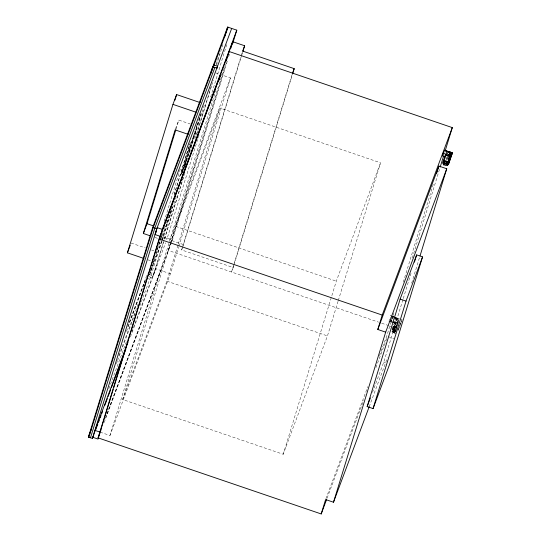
<?xml version="1.0" encoding="UTF-8"?>
<svg xmlns="http://www.w3.org/2000/svg" width="541" height="541" viewBox="0 0 541 541"><rect width="100%" height="100%" fill="white"/><g stroke="black" fill="none" stroke-linecap="round" stroke-linejoin="round"><path stroke-width="0.41" stroke-dasharray="2.71 2.03" d="M397.486 325.06L397.973 319.447L396.134 320.475L394.585 322.267L394.768 323.153L396.742 323.464L396.168 331.024M402.058 320.083L401.875 319.19L398.196 329.996M397.446 325.567L397.608 324.018M398.649 321.523L398.96 319.095L391.549 315.768L393.672 317.04M396.823 327.947L397.682 323.248L397.351 318.473L395.911 317.777M398.23 322.916L398.96 319.095L395.897 317.804M390.785 315.721L390.866 315.335L390.683 315.734M392.949 327.657A3.118 2.171 20.5 0 1 394.261 327.264L395.038 327.298L397.006 319.92L394.193 318.061M396.56 327.819L395.823 327.488L397.973 319.447L394.389 317.445M395.329 331.836L393.807 331.308L395.904 323.518L393.037 321.841M394.545 331.64L396.742 323.464L390.406 319.481M394.261 327.264L396.134 320.475L393.415 319.17M393.807 331.308L393.158 330.862L395.228 323.41M176.075 128.927L178.787 120.095L190.31 124.024M164.18 221.465L180.762 167.406M149.458 275.038L152.636 264.759M153.394 262.209L155.152 256.475M156.106 253.465L160.095 240.346M160.346 239.541L161.827 234.699M174.168 194.564L189.539 144.379M184.887 172.782L153.238 275.89L149.695 274.679L160.089 240.806M160.332 240.001L162.063 234.354M174.188 194.841L190.27 142.418M180.708 175.298L188.863 148.707L194.726 133.039L195.118 133.174L189.255 148.843L181.1 175.433L180.708 175.298L186.564 159.629L186.963 159.764L181.397 174.648M168.413 217.61L169.982 212.843M182.31 172.64L197.6 122.793M161.671 240.887L150.54 277.175L141.37 301.702M161.921 240.076L171.321 209.435M183.44 169.915L199.771 116.687M160.494 240.326L169.502 216.231L172.221 207.386M185.042 165.58L201.076 113.319M161.833 240.671L172.707 206.087M185.076 165.762L201.651 111.73M216.251 64.149L219.463 53.667M176.19 196.586L162.347 240.846M189.546 153.035L204.64 103.838M216.515 65.13L223.44 42.55M163.389 242.361L152.508 277.844L148.964 276.64L148.078 279.014M164.383 239.136L183.433 177.035M195.308 138.327L211.883 84.295M196.505 134.905L213.316 80.102M199.027 134.885L166.77 239.697M210.652 96.981L226.733 44.565M100.119 432.144L109.958 435.498L215.96 89.907M170.144 243.964L168.17 250.409L378.497 322.132M170.395 243.159L224.731 66.022M338.071 301.296L327.447 335.92L283.2 454.271L122.645 399.522L170.32 244.113M170.564 243.308L175.751 226.402L220.004 108.051L380.553 162.8L338.314 300.492M171.267 242.125L226.665 61.863M104.203 422.467L172.478 239.859L227.396 60.822M228.633 56.791L229.621 53.566M122.645 399.522L166.899 281.171L178.009 244.938M178.26 244.133L220.004 108.051M109.958 435.498L170.422 273.787L178.577 247.19M178.828 246.385L230.493 77.945L220.654 74.59M292.039 74.739L231.528 272.015L233.198 267.538L181.648 249.956L182.635 246.737M182.885 245.932L242.409 51.882M182.5 247.677L241.678 55.419M241.928 54.614L242.666 52.2M233.198 267.538L233.692 265.929M233.942 265.117L292.478 74.293M283.2 454.271L336.306 281.151L380.553 162.8M393.882 312.772L386.714 336.15L379.336 355.883M403.282 282.145L433.693 183M412.283 258.05L439.948 167.872M395.667 333.824L391.948 331.714L392.164 331.058L395.87 331.491L392.617 329.591L395.769 331.768L392.164 331.058M392.509 329.875L392.746 329.171L396.235 329.658M392.867 328.698L395.694 327.974L392.867 328.698L393.111 327.968L395.444 327.589L393.577 326.453M393.111 327.968L395.343 327.866L393.476 326.73L393.686 326.108L397.635 327.454M372.465 392.367L383.684 362.369L403.018 299.342M403.261 298.531L411.444 271.866M411.647 283.22L419.802 256.617M389.27 319.778L389.5 319.068M398.906 328.056L401.767 320.657M175.406 129.13L178.787 120.095M129.204 322.477L147.483 273.59M160.86 237.817L163.179 231.602M164.342 228.491L165.215 226.165M166.378 223.054L167.25 220.721M127.906 326.602L146.192 277.689M126.472 331.329L144.163 284.018M144.454 283.227L145.34 280.867M156.836 250.111L157.722 247.744M159.04 244.214L160.204 241.103M118.871 355.579L138.104 304.157M150.716 270.338L161.543 241.455M116.43 363.66L117.316 361.287M117.613 360.502L135.358 313.029M149.695 274.679L162.057 241.631M108.836 388.722L127.169 339.674M139.889 305.658L141.073 302.493M131.869 331.795L155.47 268.681L170.422 273.787M130.415 336.928L165.593 242.841M230.493 77.945L170.03 239.663L160.19 236.309M106.902 414L160.582 270.426M105.475 418.092L170.99 242.875M181.648 249.956L182.216 248.441M447.867 157.695L446.934 160.204L445.676 157.647M325.919 498.755L367.826 386.666M327.116 498.133L363.789 400.049M375.914 367.623L387.444 336.773M394.585 322.267L392.232 328.556A3.118 2.171 20.5 0 1 392.495 328.056M393.476 326.73L393.686 326.108M392.746 329.171L396.127 329.936M391.948 331.714L395.775 333.54M395.694 331.302L393.145 329.821L396.107 330.003M395.133 333.121L392.665 331.43L396.276 331.91M396.235 328.461L395.586 327.143L396.884 327.582M369.205 406.717L387.498 357.777M398.135 330.571L401.78 320.827M398.676 322.896L397.682 323.248L394.058 321.334M447.792 156.944L447.238 157.066L447.556 158.527M397.351 318.473L399.386 318.69M392.556 331.714L396.174 332.188M393.145 329.821L395.998 330.281M395.038 327.298L395.823 327.488M392.55 322.436L394.768 323.153M215.541 72.846L219.193 74.097M188.863 148.707L189.255 148.843M168.995 216.055L169.502 216.231M175.751 226.402L336.306 281.151M163.308 236.735L172.478 239.859M171.835 240.617L183.636 244.64M154.875 237.411L157.945 238.459M393.577 326.385L396.742 327.467M395.485 327.42L396.776 327.86M381.696 323.22L388.891 325.675M389.689 325.946L391.292 326.494M131.078 243.037L145.245 247.873M151.541 250.016L153.901 250.821M388.289 336.685L393.794 338.565M147.876 259.808L151.811 261.154M166.899 281.171L327.447 335.92M383.684 362.369L385.158 362.876M391.109 321.895L393.307 322.652M388.918 321.138L391.285 321.99M389.04 320.833L392.09 322.03M392.854 322.328L395.904 323.518M391.021 317.168L393.266 318.196M394.017 318.541L397.006 319.92M392.989 316.451L395.173 317.466M390.697 317.865L392.739 318.845M393.03 316.384L395.194 317.432M391.407 316.106L393.598 317.222M394.328 317.594L397.973 319.447M390.176 320.123L392.367 321.232M393.097 321.604L396.742 323.464M392.665 331.43L395.241 332.837M393.253 329.537L395.796 331.024M390.169 320.171L392.32 321.422M391.38 316.201L393.49 317.594M395.586 327.143L397.094 329.226M395.586 328.252L396.425 329.415M445.595 157.451L446.934 160.204L446.399 157.127M393.158 330.862A3.118 2.171 20.5 0 1 392.171 329.131"/><path stroke-width="0.81" d="M447.962 152.19L446.46 151.683L445.899 154.685L445.081 155.869L445.263 156.762C439.725 157.762 444.729 150.804 444.432 150.405L450.403 152.488L451.911 152.535L452.594 153.184L452.262 154.259M449.456 152.704L448.219 162.415L448.631 164.18L447.319 165.35A3.118 2.171 20.5 0 1 443.14 163.93A3.118 2.171 20.5 0 1 444.046 160.995A3.118 2.171 20.5 0 1 448.219 162.415L450.403 152.488L444.506 150.114L449.456 152.704L450.403 152.488L448.557 163.003L451.241 152.434L444.432 150.405M448.847 162.32L448.367 164.68L451.735 154.875M143.94 258.47L127.412 252.83L172.958 104.366L176.623 94.567L200.231 102.621M174.885 100.22L176.623 94.567M151.034 236.099L143.351 233.482L175.128 129.887L188.187 134.337M143.351 233.482L147.01 223.69L175.832 129.732M93.769 434.957L92.464 438.447L88.406 437.06L152.731 227.376L212.775 66.78L216.826 68.159M88.92 437.236L153.238 227.551L213.289 66.956M90.496 437.777L154.814 228.092L214.858 67.49M92.464 438.447L156.782 228.762L231.683 28.43M128.034 342.047L95.006 430.399L92.883 437.324L97.995 439.069L99.882 432.915M326.527 499.715L321.205 513.95L98.083 437.865L159.088 238.987L232.84 41.731L244.647 45.762L242.916 51.395M95.006 430.399L100.119 432.144L113.225 389.432M113.718 387.823L150.554 267.741M151.047 266.131L162.314 229.384L236.796 30.174L227.626 27.05L213.506 64.819L211.044 72.839M210.564 73.995L212.775 66.78M213.276 67.415L228.14 27.226M224.657 36.727L227.626 27.05M216.819 68.626L217.556 66.205L213.506 64.819M218.679 81.042L220.41 75.402L160.785 234.733M226.212 61.187L229.181 51.523L452.296 127.608L445.135 150.959M230.865 48.176L232.84 41.731M232.589 43.889L236.796 30.174M292.728 73.481L294.209 68.653L242.659 51.077L244.647 45.762M321.205 513.95L325.621 499.546L333.493 502.231L369.205 406.717M333.493 502.231L385.665 332.154L377.794 329.469L382.21 315.065L452.296 127.608M436.661 173.33L438.886 166.073L446.751 168.758L420.053 255.812M440.198 167.061L443.654 155.794M367.156 406.575L400.124 299.105L416.651 254.899L422.555 256.907L389.588 364.384L373.053 408.59L367.156 406.575L370.402 397.892M443.417 164.707L443.945 163.037L447.88 164.383L447.684 164.964L444.242 163.477L443.809 164.836L443.417 164.707L443.809 164.836M443.972 162.902L444.574 161.002L448.509 162.347L447.901 164.248L447.508 164.112L448.029 162.489L446.65 162.016L446.298 163.112L445.899 162.983L446.257 161.881L444.878 161.414L444.364 163.037L443.972 162.902L444.364 163.037M414.42 262.169L416.651 254.899M447.901 164.248L448.509 162.347M373.053 408.59L406.027 301.114L422.555 256.907M443.552 161.015L445.047 156.369M443.444 161.259L445.371 155.294L448.205 156.045L448.834 154.374M443.87 152.19L442.497 155.923M452.371 152.792L448.699 163.605L451.241 152.434L447.38 151.561L451.911 152.535M127.412 252.83L130.232 245.296M155.368 233.78L156.552 230.622M88.406 437.06L91.071 429.946M95.243 431.001L96.129 428.628M96.305 428.161L97.786 424.205M98.496 422.305L99.382 419.938M100.153 417.875L101.039 415.502M101.634 413.919L102.634 411.241M104.886 405.216L107.361 398.589M108.139 396.519L110.614 389.899M111.392 387.816L119.967 364.871M120.068 364.6L123.226 356.167M123.321 355.904L124.802 351.954M124.998 351.42L125.884 349.046M100.119 432.144L101.005 429.777M98.083 437.865L99.855 433.118M292.532 73.13L294.209 68.653M377.794 329.469L438.886 166.073M444.574 161.002L448.401 162.625M443.945 163.037L447.786 164.687M445.899 162.983L446.298 163.112M447.508 164.112L448.009 163.964M447.684 164.964L447.88 164.383M385.665 332.154L446.751 168.758M446.629 154.084L447.502 153.522L448.205 156.045L443.404 152.981M172.958 104.366L195.781 112.143M400.124 299.105L406.027 301.114M147.01 223.69L153.157 225.786M162.314 229.384L157.201 227.639L155.078 234.564L160.19 236.309M152.731 227.376L156.782 228.762M159.088 238.987L382.21 315.065"/></g></svg>
